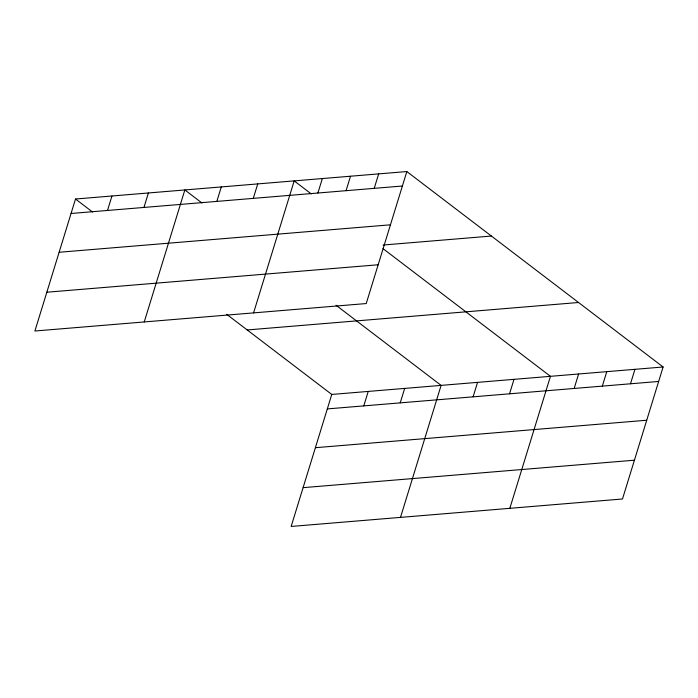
<?xml version="1.0" encoding="UTF-8"?>
<svg xmlns="http://www.w3.org/2000/svg" width="698" height="698" viewBox="0 0 698 698"><rect width="100%" height="100%" fill="white"/><g stroke="black" fill="none" stroke-linecap="round" stroke-linejoin="round"><path stroke-width="1.05" d="M406.838 171.551L75.506 199.017L34.9 331.009L366.232 303.551L406.838 171.551L663.1 366.991L622.494 498.983L291.162 526.449L331.768 394.449L663.1 366.991M107.501 210.456L111.95 195.99M143.954 207.437L148.404 192.971M144.242 321.953L184.848 189.952L201.931 202.978M216.842 201.399L221.292 186.933M253.287 198.38L257.736 183.914M253.575 312.887L294.181 180.887L311.273 193.922M317.895 193.023L322.345 178.557M346.06 190.685L350.509 176.219M374.224 188.355L378.674 173.889M363.771 405.896L368.221 391.43M400.216 402.877L404.666 388.411M400.504 517.384L441.11 385.383L336.043 305.262M473.104 396.83L477.554 382.364M509.549 393.812L513.998 379.346M509.837 508.319L550.452 376.327L383.019 248.636M574.157 388.454L578.607 373.988M602.322 386.125L606.771 371.659M630.486 383.787L634.936 369.321M71.056 213.483L402.388 186.017M59.129 252.266L390.452 224.808M383.089 245.024L491.401 236.046M46.836 292.226L378.159 264.769M247.205 329.953L578.529 302.496M327.318 408.915L658.65 381.457M315.391 447.697L646.714 420.24M303.098 487.658L634.421 460.2M75.506 199.017L92.59 212.044M226.702 314.318L331.768 394.449"/></g></svg>
